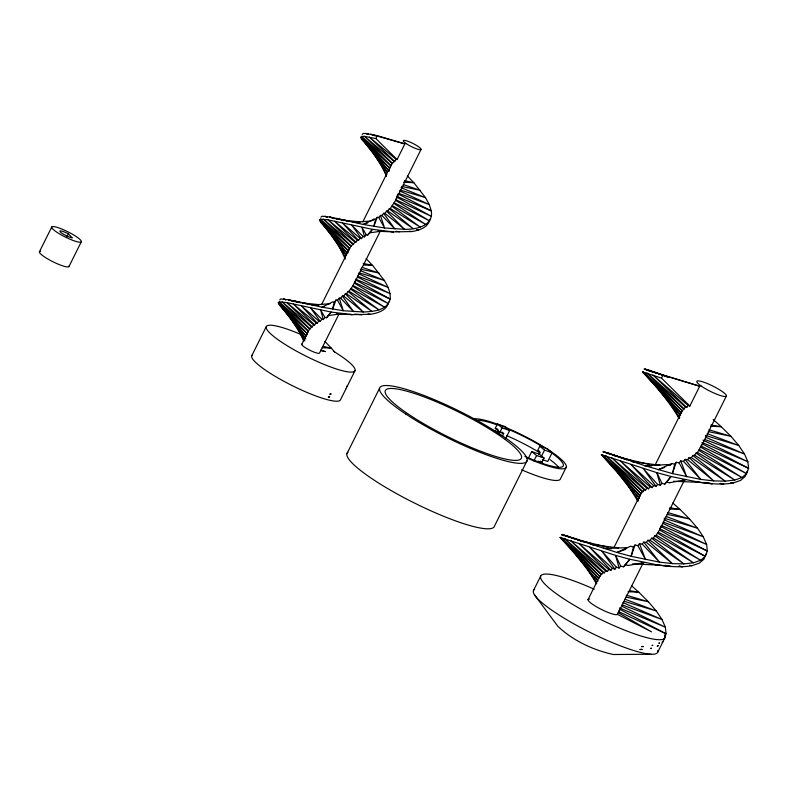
<?xml version="1.0" encoding="UTF-8"?>
<svg xmlns="http://www.w3.org/2000/svg" width="788" height="788" viewBox="0 0 788 788"><rect width="100%" height="100%" fill="white"/><g stroke="black" fill="none" stroke-linecap="round" stroke-linejoin="round"><path stroke-width="1.18" d="M657.714 652.218L664.964 637.679L664.451 634.862M326.508 317.761L331.206 312.068L286.871 302.612L279.228 301.863L278.282 302.789L279.257 304.7L306.256 336.19C307.586 332.753 309.152 328.261 312.186 326.931L313.604 324.764L314.57 325.001L316.087 322.863L317.269 323.159L318.854 321.041L320.204 321.366L321.849 319.258L323.307 319.583L324.991 317.466L326.508 317.761L331.206 312.068L352.216 314.639L370.37 314.284C377.669 313.23 387.135 310.354 388.691 301.971M367.76 235.031L372.458 229.338L328.123 219.872L320.47 219.133L319.534 220.049L320.509 221.96L347.508 253.45C348.838 250.013 350.404 245.531 353.428 244.201L354.856 242.034L355.821 242.271L357.338 240.133L358.51 240.429L360.106 238.311L361.446 238.636L363.101 236.528L364.558 236.853L366.243 234.735L367.76 235.031L372.458 229.338L393.468 231.908L411.622 231.554C418.93 230.49 428.416 227.604 429.952 219.192M397.073 159.54L375.846 138.56L364.608 136.373L361.722 136.393L360.776 137.319L389.666 168.13C391.006 165.647 392.316 162.229 394.68 161.471L396.108 159.294L397.073 159.54L404.865 143.909L377.294 135.654L366.046 133.487L363.15 133.507L362.204 134.433M705.378 556.338L707.338 551.058L659.871 528.886L660.994 526.069M589.572 599.077A16.518 2.925 26.5 0 0 597.57 607.41A16.518 2.925 26.5 0 0 617.171 614.591L619.703 609.282L666.087 633.788L664.55 637.916L665.023 635.916L664.648 636.655M676.281 462.26L672.4 473.578L674.686 464.231L676.281 462.26L679.138 462.911L680.734 460.911L683.491 461.404L685.058 459.365L687.609 459.65L689.126 457.572L691.371 457.601L692.829 455.484L694.681 455.247L696.05 453.07L697.439 452.548L702.197 443.811L748.58 468.318L746.62 473.598L741.951 477.548L734.741 480.059L725.226 481.153L713.78 480.897L700.837 479.419L672.519 473.608L644.702 465.669L607.055 452.696L602.81 451.829M705.89 553.944L703.92 559.214L699.251 563.184L691.972 565.695C679.581 567.892 667.012 566.257 654.67 564.602M747.142 471.214L745.172 476.484L740.503 480.453L733.214 482.955C720.833 485.162 708.264 483.527 695.922 481.872M377.245 217.291L373.817 226.412L375.541 219.399L377.245 217.291L378.762 217.498L380.466 215.37L381.924 215.488L383.598 213.321L384.938 213.341L386.563 211.115L387.745 211.007L389.302 208.741L390.277 208.485L395.714 200.231L397.92 193.878L431.263 210.859C434.07 225.861 415.611 229.771 404.559 229.269L384.574 227.998L363.337 224.472L329.551 216.986L321.908 216.237L320.962 217.163M336.003 300.021L332.566 309.142L334.289 302.129L336.003 300.021L337.51 300.238L339.214 298.1L340.672 298.228L342.347 296.052L343.686 296.071L345.321 293.855L346.503 293.747L348.05 291.471L349.035 291.225L353.083 285.581L355.703 279.957L390.129 299.085C387.263 310.689 372.99 311.565 363.307 311.999L343.322 310.728L322.085 307.202L288.309 299.716L280.656 298.967L279.71 299.893M633.434 546.961L631.149 556.308L659.586 562.149L672.528 563.627L683.974 563.883L693.489 562.79L700.709 560.278L705.339 556.367L659.526 529.96L656.187 535.279L654.798 535.801L653.429 537.977L651.577 538.214L650.12 540.341L647.874 540.302L646.357 542.38L643.806 542.105L642.24 544.134L639.482 543.651L637.886 545.641L635.039 544.991L633.434 546.961L630.597 546.202L616.905 552.467L561.539 534.55L563.745 535.682M635.039 544.991L631.149 556.308L616.905 552.467L625.711 549.335M347.094 386.376L347.272 385.893L346.976 386.356M345.646 389.252L345.548 389.233M389.095 169.932L389.764 168.356L361.751 139.23L360.776 137.339L390.779 165.825M598.703 578.412C599.599 575.516 601.569 574.826 602.987 572.462L604.258 572.935L605.578 570.906L607.321 571.556L608.73 569.557L610.897 570.325L612.375 568.345L614.867 569.182L616.403 567.202L619.132 568.04L620.698 566.06L615.576 555.382L560.11 537.436L598.644 578.53M639.955 495.682C640.841 492.786 642.821 492.086 644.239 489.722L645.5 490.205L646.83 488.176L648.573 488.826L649.982 486.826L652.149 487.595L653.626 485.605L656.118 486.442L657.645 484.472L660.374 485.309L661.94 483.33L656.828 472.652L601.362 454.706L640.24 496.056L601.362 454.715L640.93 493.633M681.206 412.942C682.093 410.046 684.073 409.356 685.491 406.992L686.752 407.475L688.082 405.436L689.825 406.096L699.734 386.209L644.052 369.099M39.449 251.727L51.781 226.993M66.704 237.06L68.31 233.839L66.586 232.952A7.427 1.32 26.5 0 0 60.735 232.342A7.427 1.32 26.5 0 0 72.299 237.897L68.31 233.839M68.97 266.531L81.302 241.798A16.518 2.925 26.5 0 0 60.459 228.51A16.518 2.925 26.5 0 0 57.869 232.884A16.518 2.925 26.5 0 0 81.302 241.798M251.756 355.762L266.255 326.675M375.846 138.56L377.294 135.654M301.755 344.317L308.285 331.216M321.543 304.611L349.527 248.486M362.795 221.881L390.779 165.746M339.086 313.811L319.534 353.024A9.909 1.753 26.5 0 1 309.29 349.951A9.909 1.753 26.5 0 1 302.031 344.041M354.462 282.961L380.259 231.229M395.714 200.231L421.058 149.385M355.033 370.656L340.524 399.752A49.545 8.776 26.5 0 1 289.945 384.465A49.545 8.776 26.5 0 1 252.564 354.886M346.907 453.74L379.54 388.287M502.596 435.734L503.68 433.548L499.897 432.248L495.219 428.347L497.395 423.983L505 426.584L509.669 430.484L505.325 439.211M497.376 432.917L498.469 430.74M499.897 432.248L502.074 427.884L497.395 423.983M527.142 460.576L494.509 526.029A82.238 14.568 26.5 0 1 412.548 502.084A82.238 14.568 26.5 0 1 347.932 452.214M528.443 458.124L531.703 451.583L539.169 454.075L544.055 458.045L541.878 462.408L538.155 461.167M538.864 454.706L539.947 452.529L537.613 450.569L539.79 446.205L547.365 448.815L552.092 452.745L547.739 461.472L542.321 459.611M533.87 461.01L536.589 455.553L531.703 451.583M541.248 456.685L544.508 450.145L539.79 446.205M566.316 467.057L560.514 478.7A52.845 9.357 26.5 0 1 521.617 469.786M533.427 590.645L540.686 576.097M689.825 406.096L661.516 378.112L662.964 375.206L699.734 386.209M588.006 599.629L599.658 576.264M613.862 547.768L640.9 493.534M655.114 465.028L682.152 410.794M639.364 498.154L603.283 456.282M620.698 566.06L623.554 566.848L629.819 559.253L658.138 565.065L632.419 563.903M661.94 483.33L664.806 484.118L671.071 476.513L699.38 482.325L673.602 481.281M625.13 564.858L628.066 565.41M666.382 482.118L669.317 482.68M618.55 612.325L642.89 563.509M684.132 480.779L659.526 529.96M701.044 446.855L726.418 395.97M670.785 464.772L671.849 463.472L674.686 464.231M372.901 220.522L374.024 219.123L375.541 219.399M664.806 484.118L671.071 476.513L656.828 472.652L660.374 485.309M623.554 566.848L629.819 559.253L615.576 555.382L619.132 568.04M374.024 219.123L363.248 224.452L367.789 222.837M659.339 642.969L658.758 643.254L659.398 643.038M671.849 463.472L658.147 469.727L664.757 467.382M652.237 645.53L652.897 645.274L652.109 645.47M650.79 648.435L651.44 648.179L650.711 648.386M324.272 306.374L321.996 307.182L332.782 301.853L334.289 302.129M330.635 394.128L331.177 393.99L329.709 394.187L330.497 394.089M329.177 397.034L329.719 396.896L328.261 397.103L329.118 396.994M669.258 482.798L685.452 479.823L682.625 479.961M628.006 565.528L644.2 562.553L641.373 562.701M651.213 654.247L613.369 654.513C593.088 650.07 572.768 640.565 557.717 626.135L534.353 594.644M381.697 230.884L383.126 230.904L369.464 232.903M340.446 313.624L341.874 313.644L328.212 315.633M377.767 231.268L393.468 231.908L391.104 231.495M336.515 314.008L352.216 314.639L349.852 314.235M360.057 222.61L353.172 222.314L371.296 221.004M318.805 305.34L311.93 305.045L330.044 303.744M651.735 465.944L644.594 465.639L667.554 464.605L670.263 465.422M611.675 548.734L603.342 548.369L627.346 547.68M403.545 182.245L413.848 182.708L425.5 197.621L429.243 204.535L431.263 210.859L396.876 196.419M363.445 265.024L372.606 265.438L384.258 280.351C387.607 285.965 390.927 292.259 390.149 299.046L354.551 282.459M322.194 347.764L331.354 348.168L334.604 351.98M710.599 426.249L721.296 426.732L730.811 436.207L738.701 445.417L744.493 453.996L747.861 461.689L748.58 468.318L701.123 446.146M669.347 508.989L680.044 509.462L689.559 518.937L697.449 528.147L703.241 536.726L706.609 544.419L707.338 551.058L660.945 526.542M628.105 591.719L638.792 592.202L648.307 601.677L656.207 610.877L661.989 619.457L665.358 627.149L666.087 633.788L618.629 611.616M359.525 221.832L343.972 220.216L347.498 220.945M318.273 304.562L302.73 302.956L306.246 303.675M396.029 231.298L399.575 231.741M354.787 314.038L361.859 314.904M696.819 481.882L712.332 483.802L706.058 482.581M655.567 564.622L671.08 566.533L664.806 565.321M659.92 465.275L632.262 461.601L639.413 463.068M618.669 548.005L591.02 544.331L598.161 545.798M418.812 229.998L416.438 229.613M409.327 231.209L411.681 231.573M368.085 313.939L370.429 314.304M720.153 483.497L723.778 484.059L720.468 483.349M678.901 566.227L682.526 566.789L679.226 566.089M730.86 482.571L733.283 482.965M689.608 565.311L692.041 565.705M710.934 425.018L721.296 426.732L713.17 419.502M669.682 507.748L680.044 509.462L672.814 503.03M629.582 590.675L638.792 592.202L631.562 585.77M401.525 186.431L420.299 190.322L403.298 184.589M360.274 269.171L379.058 273.052L362.047 267.329M320.677 350.621L325.405 351.596L320.834 350.069M708.264 431.617L730.87 436.286L708.806 429.746M667.012 514.347L689.628 519.016L667.564 512.476M625.77 597.087L648.376 601.746L626.312 595.206M348.808 221.073L335.993 218.374L341.746 220.098M307.556 303.813L294.742 301.105L300.494 302.828M404.421 180.629L413.848 182.708L407.337 175.901M363.169 263.369L372.606 265.438L366.085 258.631M323.1 346.356L331.354 348.168L324.833 341.362M404.865 143.909L370.764 134.246L375.295 135.9M649.125 464.418L621.643 457.917L627.396 459.64M607.883 547.148L580.392 540.647L586.144 542.371M337.796 219.34L329.512 216.976L334.043 218.631M296.544 302.07L288.27 299.716L292.791 301.371M400.235 190.075L425.54 197.68L401.013 187.672M358.993 272.806L384.288 280.41L360.874 270.855M705.388 435.459L738.75 445.486L707.23 433.666M629.701 460.33L633.148 461.364M664.146 518.199L697.498 528.216L665.988 516.396M624.047 601.274L656.256 610.956L624.736 599.136M633.779 461.236L613.123 454.863L626.834 459.877M592.527 543.966L571.871 537.593L583.297 541.77M536.589 455.553L544.055 458.045M492.579 430.297L495.77 431.371L500.705 435.37M368.321 134.275L366.016 133.487L368.242 134.413M327.069 217.005L324.764 216.217L326.99 217.153M285.827 299.745L283.522 298.957L285.739 299.883M509.669 430.484L502.074 427.884M495.219 428.347L498.065 429.322M544.508 450.145L552.092 452.745M537.613 450.569L539.78 451.317M662.964 375.206L654.424 372.143L668.086 377.137M661.516 378.112L642.614 371.975L681.246 413.109M667.81 377.078L648.278 369.956L656.109 373.236M621.968 458.133L607.026 452.696L614.857 455.976M580.717 540.873L565.774 535.426L573.615 538.706M398.708 193.375L429.263 204.584L399.614 190.883M357.466 276.115L388.011 287.325L358.363 273.613M704.541 439.399L744.522 454.055L705.368 437.113M663.289 522.129L703.27 536.786L664.126 519.844M622.047 604.869L662.019 619.526L622.875 602.574M652.72 372.153L644.811 368.892L649.223 370.951M610.345 454.42L603.559 451.623L607.972 453.681M569.094 537.16L562.307 534.362L566.73 536.421M355.624 279.159L390.011 293.599L357.742 277.159M702 442.482L747.861 461.738L702.975 440.108M661.871 525.685L706.619 544.469L662.816 523.36M619.506 607.952L665.367 627.209L621.574 606.1M561.558 534.56L563.794 535.584M395.803 199.719L431.381 216.355L396.945 197.227M394.335 202.841L429.588 220.906L395.596 200.398M699.596 449.515L746.581 473.637L700.778 447.229M353.083 285.581L388.346 303.636L354.344 283.128M658.354 532.245L705.339 556.367M617.428 614.345L651.548 631.848L618.284 612.69M392.493 205.767L425.815 224.531L393.862 203.383M697.439 452.548L741.951 477.548L698.72 450.312M351.241 288.506L384.564 307.261L352.61 286.113M656.187 535.279L700.64 560.298L657.468 533.052M333.679 351.379L335.688 352.6A49.545 8.776 26.5 0 1 339.992 370.074A49.545 8.776 26.5 0 1 270.895 334.014A49.545 8.776 26.5 0 1 301.193 334.595M390.277 208.485L420.25 227.111L391.754 206.161M694.681 455.247L734.741 480.059L696.05 453.07M349.035 291.225L379.008 309.842L350.502 288.891M653.429 537.977L693.41 562.799L654.798 535.801M387.745 211.007L413.129 228.658L389.302 208.741M691.371 457.601L725.127 481.143L692.829 455.484M346.503 293.747L371.877 311.398L348.05 291.471M650.12 540.341L683.885 563.883L651.577 538.214M681.492 413.326L642.614 371.985L682.181 410.903M687.609 459.65L713.672 480.877L689.126 457.572M384.938 213.341L404.48 229.259L386.563 211.115M646.357 542.38L672.42 563.617L647.874 540.302M343.686 296.071L363.229 311.999L345.321 293.855M540.253 461.088L541.878 462.408M568.966 546.468L560.12 537.455L599.688 576.373M396.108 159.294L369.375 137.142L394.68 161.471M357.338 240.133L334.614 221.27L355.821 242.271M354.856 242.034L328.123 219.872L353.428 244.201M316.087 322.863L293.363 304.01L314.57 325.001M313.604 324.764L286.871 302.612L312.186 326.931M501.818 431.991L503.68 433.548M393.961 161.313L364.608 136.373L392.631 163.52M352.709 244.053L323.366 219.113L351.379 246.26M311.457 326.784L282.114 301.843L310.137 328.99M688.082 405.436L652.996 375.039L686.752 407.475M360.106 238.311L342.613 223.122L358.51 240.429M646.83 488.176L611.744 457.769L645.5 490.205M318.854 321.041L301.361 305.852L317.269 323.159M605.578 570.906L570.492 540.499L604.258 572.935M649.982 486.826L620.284 460.832L648.573 488.826M608.73 569.557L579.032 543.562L607.321 571.556M685.491 406.992L646.879 372.862L684.25 409.061M644.239 489.722L605.627 455.592L643.008 491.791M602.987 572.462L564.375 538.322L601.756 574.531M392.178 163.48L361.722 136.393L390.956 165.736M367.228 144.549L361.771 139.249L388.976 170.927M350.926 246.211L320.47 219.133L349.705 248.466M325.976 227.279L320.519 221.989L348.513 251.086M309.674 328.951L279.228 301.863L308.453 331.206M683.511 408.805L643.382 371.778L682.378 410.912M642.269 491.535L602.14 454.518L641.127 493.643M601.017 574.265L560.889 537.249L599.875 576.373M653.626 485.605L630.922 464.516L652.149 487.595M612.375 568.345L589.67 547.256L610.897 570.325M349.527 248.555L319.534 220.049L348.414 250.86M308.275 331.285L278.282 302.789L307.172 333.6M363.101 236.528L351.812 225.22L361.446 238.636M321.849 319.258L310.57 307.95L320.204 321.366M307.261 333.816L279.257 304.7L305.833 335.629M683.491 461.404L700.719 479.399L685.058 459.365M381.924 215.488L394.916 229.003L383.598 213.321M642.24 544.134L659.467 562.13L643.806 542.105M340.672 298.228L353.674 311.733L342.347 296.052M572.305 550.063L582.312 560.839M583.977 562.632L598.161 577.899M657.645 484.472L643.264 468.555L656.118 486.442M616.403 567.202L602.012 551.295L614.867 569.182M644.535 373.542L680.546 415.532M562.031 539.012L598.053 581.002M389.124 171.094L364.548 142.165L387.479 172.533M347.084 252.889L323.307 224.895L346.228 255.263M669.8 401.919L680.635 415.148M628.558 484.65L630.105 486.541M632.419 489.378L634.744 492.214M636.29 494.106L639.393 497.878M595.048 576.836L596.595 578.727M655.606 385.302L679.827 417.384M614.354 468.033L615.822 469.973M618.019 472.889L638.575 500.114M576.038 554.654L596.595 581.879M282.055 307.625L305.714 338.978M380.555 162.387L387.44 172.089M342.061 249.008L346.188 254.819M294.614 323.011L295.993 324.951M299.44 329.798L305.636 338.525M667.456 399.683L679.158 418.389M628.804 486.57L637.916 501.119M372.793 152.192L386.731 174.483M586.262 567.222L596.664 583.849M331.541 234.922L345.479 257.213M290.289 317.653L304.867 340.958M366.243 234.735L361.899 227.358L364.558 236.853M324.991 317.466L320.647 310.088L323.307 319.583M679.138 462.911L686.781 476.888L680.734 460.911M637.886 545.641L645.53 559.618L639.482 543.651M378.762 217.498L384.574 227.998L380.466 215.37M337.51 300.238L343.322 310.728L339.214 298.1M303.419 337.225L304.572 339.392M677.582 415.148L679.089 418.418M635.827 496.785L637.847 501.158M594.073 578.431L596.092 582.795M380.407 163.155L386.524 176.384M339.667 246.989L345.272 259.114M297.933 328.665L303.557 340.83M664.964 637.679A69.354 12.283 26.5 0 1 602.623 620.461A69.354 12.283 26.5 0 1 540.657 578.018A69.354 12.283 26.5 0 1 594.211 589.217M657.783 650.464A69.354 12.283 26.5 0 1 590.961 632.853A69.354 12.283 26.5 0 1 534.56 589.414M69.029 266.039A16.518 2.925 26.5 0 1 51.565 261.055A16.518 2.925 26.5 0 1 40.641 251.303M494.273 430.701A49.545 8.776 26.5 0 1 498.282 432.188M506.792 435.666A49.545 8.776 26.5 0 1 540.046 452.942M550.093 459.69A49.545 8.776 26.5 0 1 558.229 466.782M473.568 418.999A52.845 9.357 26.5 0 1 525.891 436.867A52.845 9.357 26.5 0 1 566.375 466.506A52.845 9.357 26.5 0 1 526.443 457.71M550.142 451.829A49.545 8.776 26.5 0 1 561.115 467.146A49.545 8.776 26.5 0 1 524.808 456.321M476.474 420.536A49.545 8.776 26.5 0 1 497.179 424.88M505.374 428.032A49.545 8.776 26.5 0 1 543.887 447.702M664.323 638.516L663.732 639.403L664.323 638.516M662.866 641.432L662.275 642.309L662.866 641.432M658.177 645.746L657.31 646.16L658.177 645.746M643.441 646.505L641.501 646.584L643.441 646.505M641.993 649.42L640.053 649.499L641.993 649.42M405.909 414.124A82.238 14.568 26.5 0 0 526.118 462.103A82.238 14.568 26.5 0 0 428.012 397.063A82.238 14.568 26.5 0 0 405.909 414.124M413.621 417.571A75.963 13.455 26.5 0 0 521.262 458.439A75.963 13.455 26.5 0 0 425.146 397.28A75.963 13.455 26.5 0 0 413.621 417.571M701.162 386.012A16.518 2.925 26.5 0 0 725.955 396.413A16.518 2.925 26.5 0 0 707.703 383.697A16.518 2.925 26.5 0 0 701.162 386.012M405.909 143.416A9.909 1.753 26.5 0 0 420.782 149.661A9.909 1.753 26.5 0 0 409.829 142.027A9.909 1.753 26.5 0 0 405.909 143.416"/></g></svg>
